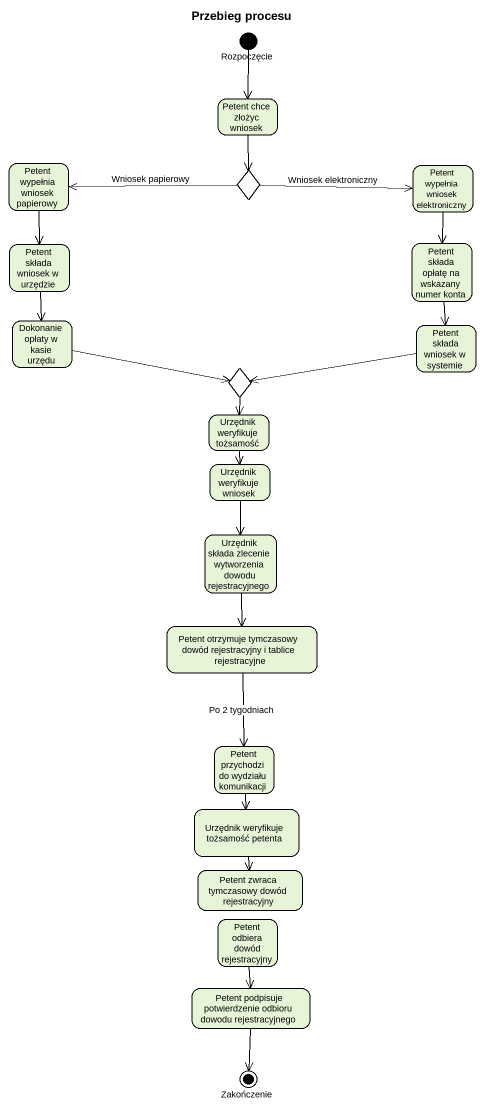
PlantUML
@startuml
title Przebieg procesu
hide empty description
state Rozpoczęcie <<start>>
state "Petent chce złożyc wniosek" as Petent_chce_złożyc_wniosek
state "Petent wypełnia wniosek papierowy" as Petent_wypełnia_wniosek
state choice1 <<choice>>
state "Petent wypełnia wniosek elektroniczny" as Petent_wypełnia_wniosek_2
state "Petent składa wniosek w urzędzie" as Petent_składa_wniosek_w
state "Petent składa opłatę na wskazany numer konta" as Petent_składa_opłatę_na
state "Dokonanie opłaty w kasie urzędu" as Dokonanie_opłaty_w_kasie
state "Petent składa wniosek w systemie" as Petent_składa_wniosek_w_2
state choice2 <<choice>>
state "Urzędnik weryfikuje tożsamość" as Urzędnik_weryfikuje
state "Urzędnik weryfikuje wniosek" as Urzędnik_weryfikuje_wniosek
state "Urzędnik składa zlecenie wytworzenia dowodu rejestracyjnego" as Urzędnik_składa_zlecenie
state "Petent otrzymuje tymczasowy dowód rejestracyjny i tablice rejestracyjne" as Petent_otrzymuje_tymczasowy
state "Petent przychodzi do wydziału komunikacji" as Petent_przychodzi_do
state "Urzędnik weryfikuje tożsamość petenta" as Urzędnik_weryfikuje_2
state "Petent zwraca tymczasowy dowód rejestracyjny" as Petent_zwraca_tymczasowy
state "Petent odbiera dowód rejestracyjny" as Petent_odbiera_dowód
state "Petent podpisuje potwierdzenie odbioru dowodu rejestracyjnego" as Petent_podpisuje
state Zakończenie <<end>>
Rozpoczęcie --> Petent_chce_złożyc_wniosek
Petent_chce_złożyc_wniosek --> choice1
Petent_wypełnia_wniosek --> Petent_składa_wniosek_w
choice1 -left-> Petent_wypełnia_wniosek : Wniosek papierowy
choice1 -right-> Petent_wypełnia_wniosek_2 : Wniosek elektroniczny
Petent_wypełnia_wniosek_2 --> Petent_składa_opłatę_na
Petent_składa_wniosek_w --> Dokonanie_opłaty_w_kasie
Petent_składa_opłatę_na --> Petent_składa_wniosek_w_2
Dokonanie_opłaty_w_kasie -right-> choice2
Petent_składa_wniosek_w_2 -left-> choice2
choice2 --> Urzędnik_weryfikuje
Urzędnik_weryfikuje --> Urzędnik_weryfikuje_wniosek
Urzędnik_weryfikuje_wniosek --> Urzędnik_składa_zlecenie
Urzędnik_składa_zlecenie --> Petent_otrzymuje_tymczasowy
Petent_otrzymuje_tymczasowy --> Petent_przychodzi_do : Po 2 tygodniach
Petent_przychodzi_do --> Urzędnik_weryfikuje_2
Urzędnik_weryfikuje_2 --> Petent_zwraca_tymczasowy
Petent_odbiera_dowód --> Petent_podpisuje
Petent_podpisuje --> Zakończenie
@enduml
